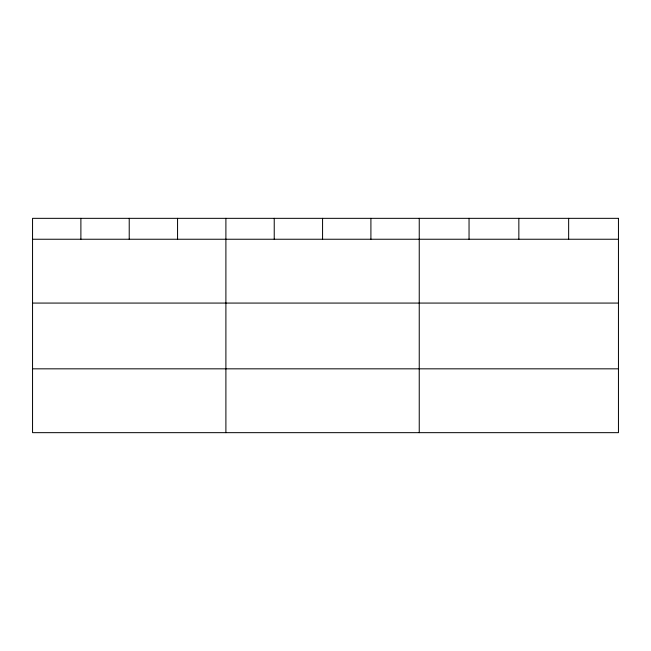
<?xml version="1.0" encoding="UTF-8"?>
<svg xmlns="http://www.w3.org/2000/svg" width="651" height="651" viewBox="0 0 651 651"><rect width="100%" height="100%" fill="white"/><g stroke="black" fill="none" stroke-linecap="round" stroke-linejoin="round"><path stroke-width="0.98" d="M32.55 239.242L618.45 239.242M32.55 303.073L618.45 303.073M32.55 368.832L618.45 368.832M568.648 218.337L568.648 239.242M518.847 218.337L518.847 239.242M469.045 218.337L469.045 239.242M419.244 218.337L419.244 432.663M370.907 218.337L370.907 239.242M322.57 218.337L322.57 239.242M274.234 218.337L274.234 239.242M225.897 218.337L225.897 432.663M177.56 218.337L177.56 239.242M129.224 218.337L129.224 239.242M80.887 218.337L80.887 239.242M618.45 218.337L32.55 218.337L32.55 432.663L618.45 432.663L618.45 218.337"/></g></svg>
